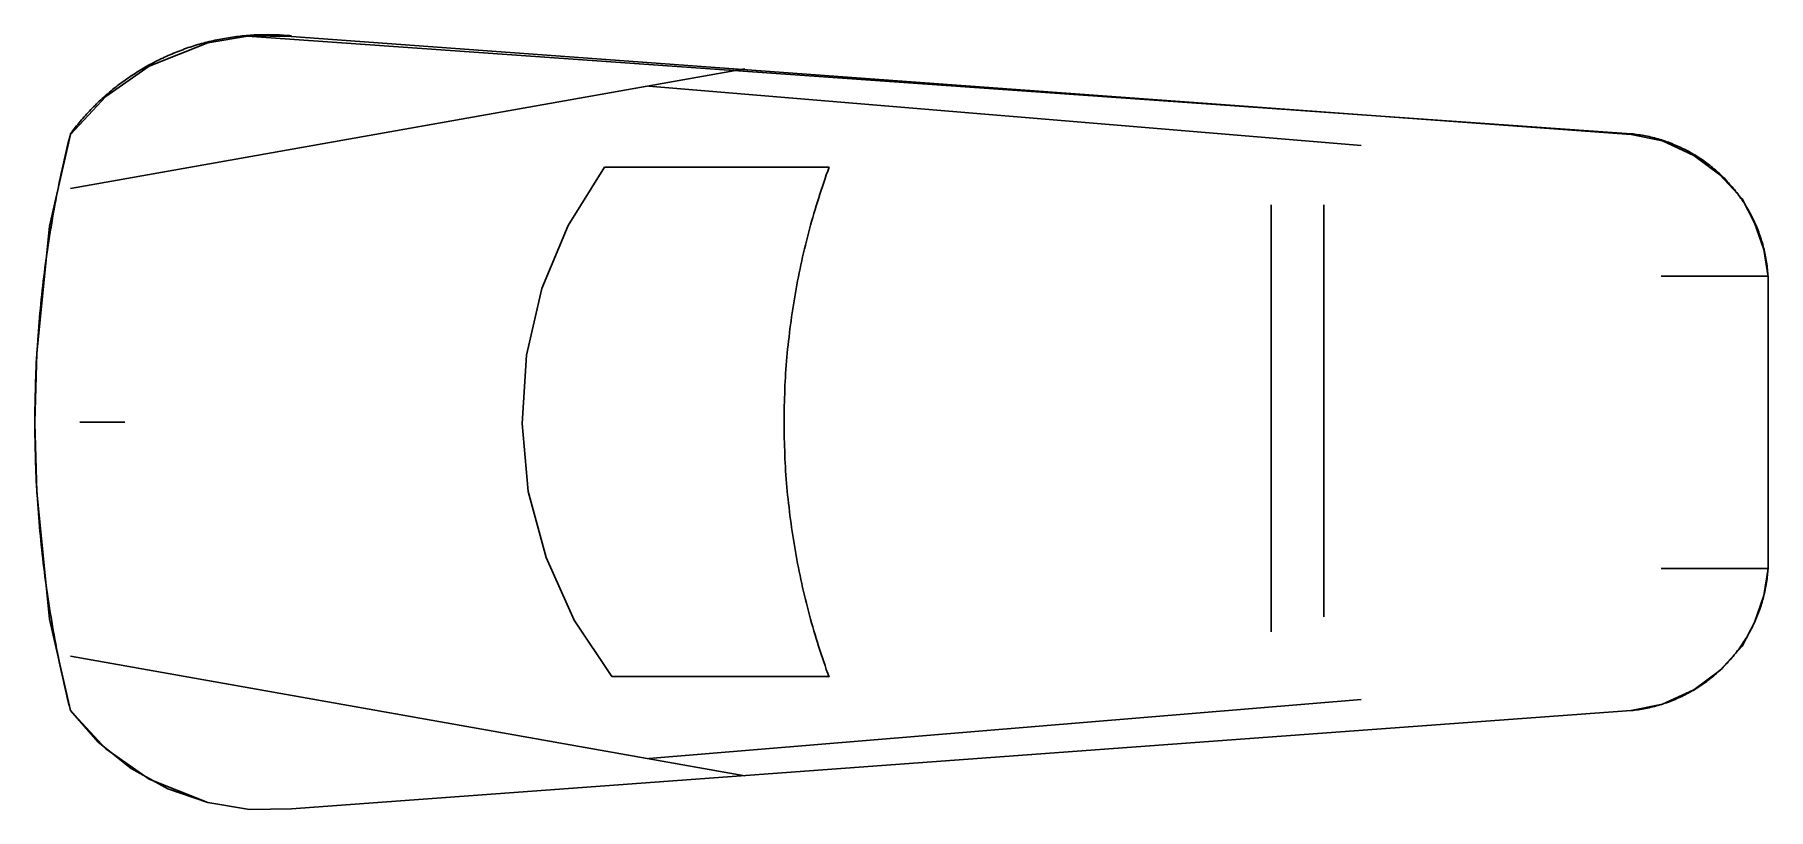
# Model space of a CAD drawing. Extents: x 90 to 269, y 396 to 477.
import ezdxf

# ---------------------------------------------------------------- set-up
doc = ezdxf.new("R2010")
doc.units = 0
doc.layers.get('0').update_dxf_attribs({"linetype": 'CONTINUOUS'})

msp = doc.modelspace()

# ---------------------------------------------------------------- linework, layer by layer
at = {"color": 0}
for p, q in [((101.78, 473.33), (107.83, 475.76)), ((106.6, 475.5), (106.4, 475.44)), ((106.79, 475.56), (106.6, 475.5)), ((106.99, 475.61), (106.79, 475.56)), ((107.19, 475.67), (106.99, 475.61)), ((107.38, 475.72), (107.19, 475.67)), ((107.58, 475.77), (107.38, 475.72)), ((107.78, 475.83), (107.58, 475.77)), ((107.98, 475.87), (107.78, 475.83)), ((107.83, 475.76), (112.14, 476.47)), ((108.18, 475.92), (107.98, 475.87)), ((108.38, 475.97), (108.18, 475.92)), ((108.58, 476.01), (108.38, 475.97)), ((108.78, 476.06), (108.58, 476.01)), ((108.98, 476.1), (108.78, 476.06)), ((109.18, 476.14), (108.98, 476.1)), ((109.38, 476.17), (109.18, 476.14)), ((109.58, 476.21), (109.38, 476.17)), ((109.78, 476.24), (109.58, 476.21)), ((109.98, 476.28), (109.78, 476.24)), ((110.18, 476.31), (109.98, 476.28)), ((110.39, 476.34), (110.18, 476.31)), ((110.59, 476.37), (110.39, 476.34)), ((110.79, 476.39), (110.59, 476.37)), ((110.99, 476.42), (110.79, 476.39)), ((111.2, 476.44), (110.99, 476.42)), ((111.4, 476.46), (111.2, 476.44)), ((111.6, 476.48), (111.4, 476.46)), ((111.43, 476.47), (255.15, 466.34)), ((111.81, 476.5), (111.6, 476.48)), ((112.01, 476.52), (111.81, 476.5)), ((112.22, 476.53), (112.01, 476.52)), ((112.14, 476.47), (116.5, 476.42)), ((112.42, 476.55), (112.22, 476.53)), ((112.62, 476.56), (112.42, 476.55)), ((112.83, 476.57), (112.62, 476.56)), ((113.03, 476.58), (112.83, 476.57)), ((113.24, 476.58), (113.03, 476.58)), ((113.44, 476.59), (113.24, 476.58)), ((113.65, 476.59), (113.44, 476.59)), ((113.85, 476.59), (113.65, 476.59)), ((114.04, 476.59), (113.85, 476.59)), ((114.25, 476.59), (114.04, 476.59)), ((114.45, 476.59), (114.25, 476.59)), ((114.66, 476.58), (114.45, 476.59)), ((114.86, 476.58), (114.66, 476.58)), ((115.06, 476.57), (114.86, 476.58)), ((115.27, 476.56), (115.06, 476.57)), ((115.47, 476.55), (115.27, 476.56)), ((115.68, 476.54), (115.47, 476.55)), ((115.88, 476.52), (115.68, 476.54)), ((116.08, 476.5), (115.88, 476.52)), ((116.29, 476.49), (116.08, 476.5)), ((116.5, 476.47), (116.29, 476.49)), ((116.5, 476.42), (255.15, 466.25)), ((102.25, 473.72), (102.07, 473.62)), ((102.44, 473.81), (102.25, 473.72)), ((102.62, 473.91), (102.44, 473.81)), ((102.8, 474), (102.62, 473.91)), ((102.98, 474.09), (102.8, 474)), ((103.17, 474.17), (102.98, 474.09)), ((103.35, 474.26), (103.17, 474.17)), ((103.54, 474.34), (103.35, 474.26)), ((103.73, 474.43), (103.54, 474.34)), ((103.91, 474.51), (103.73, 474.43)), ((104.1, 474.59), (103.91, 474.51)), ((104.29, 474.67), (104.1, 474.59)), ((104.48, 474.75), (104.29, 474.67)), ((104.67, 474.82), (104.48, 474.75)), ((104.86, 474.9), (104.67, 474.82)), ((105.05, 474.97), (104.86, 474.9)), ((105.24, 475.04), (105.05, 474.97)), ((105.43, 475.11), (105.24, 475.04)), ((105.63, 475.18), (105.43, 475.11)), ((105.82, 475.25), (105.63, 475.18)), ((106.01, 475.31), (105.82, 475.25)), ((106.21, 475.37), (106.01, 475.31)), ((106.4, 475.44), (106.21, 475.37)), ((93.62, 460.67), (163.42, 473.04)), ((97.28, 470.18), (101.78, 473.33)), ((99.29, 471.9), (99.13, 471.78)), ((99.46, 472.02), (99.29, 471.9)), ((99.63, 472.14), (99.46, 472.02)), ((99.8, 472.25), (99.63, 472.14)), ((99.97, 472.37), (99.8, 472.25)), ((100.14, 472.48), (99.97, 472.37)), ((100.31, 472.59), (100.14, 472.48)), ((100.48, 472.7), (100.31, 472.59)), ((100.65, 472.81), (100.48, 472.7)), ((100.83, 472.92), (100.65, 472.81)), ((101, 473.02), (100.83, 472.92)), ((101.18, 473.12), (101, 473.02)), ((101.36, 473.23), (101.18, 473.12)), ((101.53, 473.33), (101.36, 473.23)), ((101.71, 473.43), (101.53, 473.33)), ((101.89, 473.53), (101.71, 473.43)), ((102.07, 473.62), (101.89, 473.53)), ((93.62, 466.25), (97.28, 470.18)), ((97.06, 470.12), (96.91, 469.98)), ((97.21, 470.25), (97.06, 470.12)), ((97.37, 470.39), (97.21, 470.25)), ((97.52, 470.52), (97.37, 470.39)), ((97.68, 470.65), (97.52, 470.52)), ((97.83, 470.78), (97.68, 470.65)), ((97.99, 470.91), (97.83, 470.78)), ((98.15, 471.04), (97.99, 470.91)), ((98.31, 471.17), (98.15, 471.04)), ((98.47, 471.29), (98.31, 471.17)), ((98.63, 471.42), (98.47, 471.29)), ((98.8, 471.54), (98.63, 471.42)), ((98.96, 471.66), (98.8, 471.54)), ((99.13, 471.78), (98.96, 471.66)), ((153.48, 471.26), (227.22, 465.12)), ((95.32, 468.39), (95.18, 468.24)), ((95.46, 468.54), (95.32, 468.39)), ((95.6, 468.69), (95.46, 468.54)), ((95.74, 468.84), (95.6, 468.69)), ((95.88, 468.98), (95.74, 468.84)), ((96.02, 469.13), (95.88, 468.98)), ((96.17, 469.27), (96.02, 469.13)), ((96.31, 469.42), (96.17, 469.27)), ((96.46, 469.56), (96.31, 469.42)), ((96.61, 469.7), (96.46, 469.56)), ((96.76, 469.84), (96.61, 469.7)), ((96.91, 469.98), (96.76, 469.84)), ((93.75, 466.5), (93.63, 466.34)), ((93.87, 466.67), (93.75, 466.5)), ((94, 466.83), (93.87, 466.67)), ((94.12, 466.99), (94, 466.83)), ((94.25, 467.15), (94.12, 466.99)), ((94.38, 467.31), (94.25, 467.15)), ((94.51, 467.47), (94.38, 467.31)), ((94.64, 467.62), (94.51, 467.47)), ((94.77, 467.78), (94.64, 467.62)), ((94.91, 467.93), (94.77, 467.78)), ((95.04, 468.09), (94.91, 467.93)), ((95.18, 468.24), (95.04, 468.09)), ((91.47, 456.78), (93.62, 466.25)), ((93.29, 464.97), (93.18, 464.51)), ((93.4, 465.43), (93.29, 464.97)), ((93.51, 465.89), (93.4, 465.43)), ((93.62, 466.34), (93.51, 465.89)), ((93.63, 466.34), (93.63, 466.34)), ((255.34, 466.32), (255.15, 466.34)), ((255.15, 466.25), (258.39, 465.59)), ((255.52, 466.3), (255.34, 466.32)), ((255.71, 466.27), (255.52, 466.3)), ((255.9, 466.24), (255.71, 466.27)), ((256.09, 466.22), (255.9, 466.24)), ((256.27, 466.18), (256.09, 466.22)), ((256.46, 466.15), (256.27, 466.18)), ((256.64, 466.11), (256.46, 466.15)), ((256.83, 466.08), (256.64, 466.11)), ((257.01, 466.04), (256.83, 466.08)), ((257.2, 465.99), (257.01, 466.04)), ((257.38, 465.95), (257.2, 465.99)), ((257.56, 465.9), (257.38, 465.95)), ((257.75, 465.85), (257.56, 465.9)), ((257.93, 465.8), (257.75, 465.85)), ((258.11, 465.75), (257.93, 465.8)), ((258.29, 465.69), (258.11, 465.75)), ((258.47, 465.64), (258.29, 465.69)), ((258.39, 465.59), (261.62, 464.09)), ((258.65, 465.58), (258.47, 465.64)), ((258.83, 465.51), (258.65, 465.58)), ((259.01, 465.45), (258.83, 465.51)), ((259.18, 465.38), (259.01, 465.45)), ((259.36, 465.31), (259.18, 465.38)), ((259.53, 465.24), (259.36, 465.31)), ((259.71, 465.17), (259.53, 465.24)), ((259.88, 465.1), (259.71, 465.17)), ((260.05, 465.02), (259.88, 465.1)), ((260.23, 464.94), (260.05, 465.02)), ((260.4, 464.86), (260.23, 464.94)), ((260.57, 464.78), (260.4, 464.86)), ((260.73, 464.69), (260.57, 464.78)), ((92.86, 463.13), (92.76, 462.67)), ((92.97, 463.6), (92.86, 463.13)), ((93.07, 464.05), (92.97, 463.6)), ((93.18, 464.51), (93.07, 464.05)), ((260.9, 464.61), (260.73, 464.69)), ((261.07, 464.52), (260.9, 464.61)), ((261.23, 464.43), (261.07, 464.52)), ((261.4, 464.33), (261.23, 464.43)), ((261.56, 464.24), (261.4, 464.33)), ((261.73, 464.14), (261.56, 464.24)), ((261.62, 464.09), (264.34, 462.08)), ((261.89, 464.04), (261.73, 464.14)), ((262.05, 463.94), (261.89, 464.04)), ((262.2, 463.84), (262.05, 463.94)), ((262.36, 463.74), (262.2, 463.84)), ((262.52, 463.63), (262.36, 463.74)), ((262.67, 463.52), (262.52, 463.63)), ((262.83, 463.41), (262.67, 463.52)), ((262.98, 463.3), (262.83, 463.41)), ((263.13, 463.19), (262.98, 463.3)), ((263.28, 463.07), (263.13, 463.19)), ((263.43, 462.95), (263.28, 463.07)), ((263.57, 462.83), (263.43, 462.95)), ((92.47, 461.29), (92.38, 460.83)), ((92.57, 461.75), (92.47, 461.29)), ((92.66, 462.21), (92.57, 461.75)), ((92.76, 462.67), (92.66, 462.21)), ((145.14, 456.83), (148.89, 462.87)), ((148.89, 462.87), (172.14, 462.87)), ((148.89, 462.87), (148.89, 462.87)), ((171.58, 461.29), (171.45, 460.89)), ((171.72, 461.69), (171.58, 461.29)), ((171.85, 462.08), (171.72, 461.69)), ((172, 462.48), (171.85, 462.08)), ((172.14, 462.87), (172, 462.48)), ((263.72, 462.71), (263.57, 462.83)), ((263.86, 462.59), (263.72, 462.71)), ((264.01, 462.47), (263.86, 462.59)), ((264.15, 462.34), (264.01, 462.47)), ((264.29, 462.21), (264.15, 462.34)), ((264.42, 462.08), (264.29, 462.21)), ((264.34, 462.08), (266.64, 459.59)), ((264.56, 461.95), (264.42, 462.08)), ((264.69, 461.82), (264.56, 461.95)), ((264.83, 461.69), (264.69, 461.82)), ((264.96, 461.55), (264.83, 461.69)), ((265.09, 461.41), (264.96, 461.55)), ((265.22, 461.27), (265.09, 461.41)), ((265.34, 461.13), (265.22, 461.27)), ((265.47, 460.99), (265.34, 461.13)), ((92.1, 459.44), (92.02, 458.98)), ((92.19, 459.9), (92.1, 459.44)), ((92.28, 460.37), (92.19, 459.9)), ((92.38, 460.83), (92.28, 460.37)), ((171.06, 459.69), (170.93, 459.29)), ((171.18, 460.09), (171.06, 459.69)), ((171.31, 460.49), (171.18, 460.09)), ((171.45, 460.89), (171.31, 460.49)), ((265.59, 460.85), (265.47, 460.99)), ((265.71, 460.7), (265.59, 460.85)), ((265.83, 460.56), (265.71, 460.7)), ((265.95, 460.41), (265.83, 460.56)), ((266.07, 460.26), (265.95, 460.41)), ((266.18, 460.11), (266.07, 460.26)), ((266.29, 459.96), (266.18, 460.11)), ((266.4, 459.81), (266.29, 459.96)), ((266.51, 459.65), (266.4, 459.81)), ((266.62, 459.5), (266.51, 459.65)), ((266.72, 459.34), (266.62, 459.5)), ((266.64, 459.59), (267.9, 457.11)), ((266.83, 459.18), (266.72, 459.34)), ((91.77, 457.59), (91.69, 457.12)), ((91.85, 458.05), (91.77, 457.59)), ((91.93, 458.52), (91.85, 458.05)), ((92.02, 458.98), (91.93, 458.52)), ((170.45, 457.67), (170.33, 457.27)), ((170.57, 458.08), (170.45, 457.67)), ((170.68, 458.48), (170.57, 458.08)), ((170.81, 458.88), (170.68, 458.48)), ((170.93, 459.29), (170.81, 458.88)), ((217.89, 414.78), (217.89, 458.98)), ((223.33, 416.33), (223.33, 458.98)), ((266.93, 459.02), (266.83, 459.18)), ((267.03, 458.86), (266.93, 459.02)), ((267.13, 458.7), (267.03, 458.86)), ((267.22, 458.54), (267.13, 458.7)), ((267.32, 458.37), (267.22, 458.54)), ((267.41, 458.21), (267.32, 458.37)), ((267.5, 458.04), (267.41, 458.21)), ((267.58, 457.87), (267.5, 458.04)), ((267.67, 457.7), (267.58, 457.87)), ((267.75, 457.54), (267.67, 457.7)), ((267.83, 457.36), (267.75, 457.54)), ((90.15, 443.61), (91.47, 456.78)), ((91.53, 456.19), (91.46, 455.73)), ((91.61, 456.66), (91.53, 456.19)), ((91.69, 457.12), (91.61, 456.66)), ((142.42, 450.31), (145.14, 456.83)), ((170, 456.05), (169.9, 455.64)), ((170.11, 456.46), (170, 456.05)), ((170.22, 456.86), (170.11, 456.46)), ((170.33, 457.27), (170.22, 456.86)), ((267.91, 457.19), (267.83, 457.36)), ((267.9, 457.11), (268.89, 454.34)), ((267.99, 457.02), (267.91, 457.19)), ((268.07, 456.85), (267.99, 457.02)), ((268.14, 456.67), (268.07, 456.85)), ((268.21, 456.5), (268.14, 456.67)), ((268.28, 456.32), (268.21, 456.5)), ((268.35, 456.15), (268.28, 456.32)), ((268.41, 455.97), (268.35, 456.15)), ((268.48, 455.79), (268.41, 455.97)), ((268.54, 455.61), (268.48, 455.79)), ((91.24, 454.33), (91.18, 453.86)), ((91.31, 454.8), (91.24, 454.33)), ((91.38, 455.26), (91.31, 454.8)), ((91.46, 455.73), (91.38, 455.26)), ((169.5, 454.01), (169.4, 453.6)), ((169.59, 454.42), (169.5, 454.01)), ((169.69, 454.82), (169.59, 454.42)), ((169.79, 455.23), (169.69, 454.82)), ((169.9, 455.64), (169.79, 455.23)), ((268.59, 455.43), (268.54, 455.61)), ((268.65, 455.25), (268.59, 455.43)), ((268.71, 455.07), (268.65, 455.25)), ((268.76, 454.89), (268.71, 455.07)), ((268.81, 454.71), (268.76, 454.89)), ((268.85, 454.52), (268.81, 454.71)), ((268.9, 454.34), (268.85, 454.52)), ((268.89, 454.34), (269.31, 451.53)), ((268.94, 454.16), (268.9, 454.34)), ((268.98, 453.97), (268.94, 454.16)), ((269.02, 453.79), (268.98, 453.97)), ((90.98, 452.46), (90.92, 451.99)), ((91.05, 452.93), (90.98, 452.46)), ((91.11, 453.4), (91.05, 452.93)), ((91.18, 453.86), (91.11, 453.4)), ((169.13, 452.36), (169.05, 451.95)), ((169.22, 452.77), (169.13, 452.36)), ((169.31, 453.19), (169.22, 452.77)), ((169.4, 453.6), (169.31, 453.19)), ((269.06, 453.6), (269.02, 453.79)), ((269.09, 453.42), (269.06, 453.6)), ((269.13, 453.23), (269.09, 453.42)), ((269.16, 453.04), (269.13, 453.23)), ((269.18, 452.86), (269.16, 453.04)), ((269.21, 452.67), (269.18, 452.86)), ((269.23, 452.48), (269.21, 452.67)), ((269.25, 452.29), (269.23, 452.48)), ((269.27, 452.11), (269.25, 452.29)), ((90.75, 450.59), (90.7, 450.12)), ((90.81, 451.06), (90.75, 450.59)), ((90.87, 451.53), (90.81, 451.06)), ((90.92, 451.99), (90.87, 451.53)), ((168.8, 450.71), (168.73, 450.3)), ((168.88, 451.12), (168.8, 450.71)), ((168.96, 451.54), (168.88, 451.12)), ((169.05, 451.95), (168.96, 451.54)), ((258.25, 451.58), (269.31, 451.58)), ((269.29, 451.92), (269.27, 452.11)), ((269.3, 451.73), (269.29, 451.92)), ((269.31, 451.54), (269.3, 451.73)), ((269.31, 451.58), (269.31, 421.34)), ((269.32, 451.35), (269.31, 451.54)), ((269.33, 451.16), (269.32, 451.35)), ((269.34, 450.98), (269.33, 451.16)), ((269.33, 450.22), (269.34, 450.41)), ((269.34, 450.79), (269.34, 450.98)), ((269.34, 450.6), (269.34, 450.79)), ((269.34, 450.41), (269.34, 450.6)), ((90.55, 448.72), (90.51, 448.25)), ((90.6, 449.19), (90.55, 448.72)), ((90.65, 449.65), (90.6, 449.19)), ((90.7, 450.12), (90.65, 449.65)), ((140.83, 443.42), (142.42, 450.31)), ((168.44, 448.64), (168.38, 448.22)), ((168.51, 449.05), (168.44, 448.64)), ((168.58, 449.47), (168.51, 449.05)), ((168.65, 449.88), (168.58, 449.47)), ((168.73, 450.3), (168.65, 449.88)), ((269.31, 449.65), (269.32, 449.84)), ((269.32, 449.84), (269.33, 450.03)), ((269.33, 450.03), (269.33, 450.22)), ((90.38, 446.84), (90.34, 446.37)), ((90.42, 447.31), (90.38, 446.84)), ((90.46, 447.78), (90.42, 447.31)), ((90.51, 448.25), (90.46, 447.78)), ((168.2, 446.97), (168.14, 446.56)), ((168.25, 447.39), (168.2, 446.97)), ((168.32, 447.81), (168.25, 447.39)), ((168.38, 448.22), (168.32, 447.81)), ((90.27, 445.43), (90.23, 444.96)), ((90.3, 445.9), (90.27, 445.43)), ((90.34, 446.37), (90.3, 445.9)), ((167.99, 445.3), (167.94, 444.88)), ((168.03, 445.72), (167.99, 445.3)), ((168.09, 446.14), (168.03, 445.72)), ((168.14, 446.56), (168.09, 446.14)), ((89.92, 436.48), (90.15, 443.61)), ((90.15, 443.55), (90.12, 443.08)), ((90.17, 444.02), (90.15, 443.55)), ((90.2, 444.49), (90.17, 444.02)), ((90.23, 444.96), (90.2, 444.49)), ((140.36, 436.34), (140.83, 443.42)), ((167.77, 443.21), (167.74, 442.79)), ((167.81, 443.63), (167.77, 443.21)), ((167.85, 444.05), (167.81, 443.63)), ((167.89, 444.47), (167.85, 444.05)), ((167.94, 444.88), (167.89, 444.47)), ((90.05, 441.66), (90.03, 441.19)), ((90.07, 442.14), (90.05, 441.66)), ((90.09, 442.61), (90.07, 442.14)), ((90.12, 443.08), (90.09, 442.61)), ((167.64, 441.53), (167.62, 441.11)), ((167.67, 441.95), (167.64, 441.53)), ((167.7, 442.37), (167.67, 441.95)), ((167.74, 442.79), (167.7, 442.37)), ((89.99, 439.78), (89.97, 439.31)), ((90, 440.25), (89.99, 439.78)), ((90.02, 440.72), (90, 440.25)), ((90.03, 441.19), (90.02, 440.72)), ((167.55, 439.85), (167.54, 439.43)), ((167.57, 440.27), (167.55, 439.85)), ((167.59, 440.69), (167.57, 440.27)), ((167.62, 441.11), (167.59, 440.69)), ((89.96, 438.37), (89.95, 437.9)), ((89.95, 437.9), (89.95, 437.43)), ((89.97, 439.31), (89.96, 438.84)), ((89.96, 438.84), (89.96, 438.37)), ((167.5, 438.17), (167.49, 437.74)), ((167.51, 438.59), (167.5, 438.17)), ((167.52, 439.01), (167.51, 438.59)), ((167.54, 439.43), (167.52, 439.01)), ((89.92, 436.39), (89.92, 436.48)), ((90.15, 429.26), (89.92, 436.39)), ((89.95, 437.43), (89.94, 436.95)), ((89.94, 436.95), (89.94, 436.48)), ((89.94, 436.48), (89.94, 436.01)), ((89.94, 436.01), (89.95, 435.54)), ((94.61, 436.48), (99.25, 436.48)), ((141.01, 429.31), (140.36, 436.34)), ((167.49, 437.74), (167.48, 437.32)), ((167.48, 437.32), (167.48, 436.9)), ((167.48, 436.9), (167.48, 436.48)), ((167.48, 436.48), (167.48, 436.06)), ((167.48, 436.06), (167.48, 435.64)), ((269.31, 436.43), (269.31, 421.34)), ((89.95, 435.54), (89.95, 435.07)), ((89.95, 435.07), (89.96, 434.6)), ((89.96, 434.6), (89.96, 434.13)), ((167.48, 435.64), (167.49, 435.22)), ((167.49, 435.22), (167.5, 434.8)), ((167.5, 434.8), (167.51, 434.38)), ((167.51, 434.38), (167.52, 433.96)), ((89.96, 434.13), (89.97, 433.65)), ((89.97, 433.65), (89.99, 433.18)), ((89.99, 433.18), (90, 432.71)), ((90, 432.71), (90.02, 432.24)), ((167.52, 433.96), (167.54, 433.54)), ((167.54, 433.54), (167.55, 433.12)), ((167.55, 433.12), (167.57, 432.69)), ((167.57, 432.69), (167.59, 432.28)), ((90.02, 432.24), (90.03, 431.77)), ((90.03, 431.77), (90.05, 431.3)), ((90.05, 431.3), (90.07, 430.83)), ((90.07, 430.83), (90.09, 430.36)), ((167.59, 432.28), (167.62, 431.86)), ((167.62, 431.86), (167.64, 431.43)), ((167.64, 431.43), (167.67, 431.01)), ((167.67, 431.01), (167.7, 430.59)), ((90.09, 430.36), (90.12, 429.89)), ((90.12, 429.89), (90.15, 429.42)), ((90.15, 429.42), (90.17, 428.95)), ((91.47, 416.09), (90.15, 429.26)), ((90.17, 428.95), (90.2, 428.47)), ((142.84, 422.47), (141.01, 429.31)), ((167.7, 430.59), (167.74, 430.18)), ((167.74, 430.18), (167.77, 429.76)), ((167.77, 429.76), (167.81, 429.34)), ((167.81, 429.34), (167.85, 428.92)), ((167.85, 428.92), (167.89, 428.5)), ((90.2, 428.47), (90.23, 428)), ((90.23, 428), (90.27, 427.54)), ((90.27, 427.54), (90.3, 427.07)), ((90.3, 427.07), (90.34, 426.6)), ((167.89, 428.5), (167.94, 428.08)), ((167.94, 428.08), (167.99, 427.66)), ((167.99, 427.66), (168.03, 427.24)), ((168.03, 427.24), (168.09, 426.83)), ((90.34, 426.6), (90.38, 426.13)), ((90.38, 426.13), (90.42, 425.66)), ((90.42, 425.66), (90.46, 425.19)), ((168.09, 426.83), (168.14, 426.41)), ((168.14, 426.41), (168.2, 425.99)), ((168.2, 425.99), (168.25, 425.57)), ((168.25, 425.57), (168.32, 425.16)), ((90.46, 425.19), (90.51, 424.72)), ((90.51, 424.72), (90.55, 424.25)), ((90.55, 424.25), (90.6, 423.78)), ((90.6, 423.78), (90.65, 423.31)), ((168.32, 425.16), (168.38, 424.74)), ((168.38, 424.74), (168.44, 424.33)), ((168.44, 424.33), (168.51, 423.91)), ((168.51, 423.91), (168.58, 423.5)), ((168.58, 423.5), (168.65, 423.08)), ((90.65, 423.31), (90.7, 422.84)), ((90.7, 422.84), (90.75, 422.37)), ((90.75, 422.37), (90.81, 421.91)), ((90.81, 421.91), (90.87, 421.44)), ((145.75, 416), (142.84, 422.47)), ((168.65, 423.08), (168.73, 422.67)), ((168.73, 422.67), (168.8, 422.25)), ((168.8, 422.25), (168.88, 421.84)), ((168.88, 421.84), (168.96, 421.43)), ((269.33, 423.08), (269.32, 423.26)), ((269.33, 422.89), (269.33, 423.08)), ((269.34, 422.7), (269.33, 422.89)), ((269.33, 421.76), (269.34, 421.94)), ((269.33, 421.57), (269.33, 421.76)), ((269.34, 422.51), (269.34, 422.7)), ((269.34, 422.32), (269.34, 422.51)), ((269.34, 422.13), (269.34, 422.32)), ((269.34, 421.94), (269.34, 422.13)), ((90.87, 421.44), (90.92, 420.97)), ((90.92, 420.97), (90.98, 420.5)), ((90.98, 420.5), (91.05, 420.04)), ((91.05, 420.04), (91.11, 419.57)), ((168.96, 421.43), (169.05, 421.01)), ((169.05, 421.01), (169.13, 420.6)), ((169.13, 420.6), (169.22, 420.19)), ((169.22, 420.19), (169.31, 419.78)), ((269.31, 421.34), (258.25, 421.34)), ((269.31, 421.34), (268.89, 418.53)), ((269.12, 419.69), (269.15, 419.88)), ((269.15, 419.88), (269.18, 420.07)), ((269.18, 420.07), (269.21, 420.25)), ((269.21, 420.25), (269.23, 420.44)), ((269.23, 420.44), (269.25, 420.63)), ((269.25, 420.63), (269.27, 420.81)), ((269.27, 420.81), (269.29, 421)), ((269.29, 421), (269.3, 421.19)), ((269.3, 421.19), (269.31, 421.38)), ((269.31, 421.38), (269.33, 421.57)), ((91.11, 419.57), (91.18, 419.1)), ((91.18, 419.1), (91.24, 418.64)), ((91.24, 418.64), (91.31, 418.17)), ((91.31, 418.17), (91.38, 417.7)), ((169.31, 419.78), (169.4, 419.37)), ((169.4, 419.37), (169.5, 418.96)), ((169.5, 418.96), (169.59, 418.55)), ((169.59, 418.55), (169.69, 418.14)), ((169.69, 418.14), (169.79, 417.73)), ((268.89, 418.53), (267.9, 415.76)), ((268.75, 418.04), (268.8, 418.22)), ((268.8, 418.22), (268.85, 418.4)), ((268.85, 418.4), (268.89, 418.59)), ((268.89, 418.59), (268.94, 418.77)), ((268.94, 418.77), (268.98, 418.95)), ((268.98, 418.95), (269.02, 419.14)), ((269.02, 419.14), (269.06, 419.32)), ((269.06, 419.32), (269.09, 419.51)), ((269.09, 419.51), (269.12, 419.69)), ((91.38, 417.7), (91.46, 417.24)), ((91.46, 417.24), (91.53, 416.77)), ((91.53, 416.77), (91.61, 416.31)), ((91.61, 416.31), (91.69, 415.84)), ((169.79, 417.73), (169.9, 417.32)), ((169.9, 417.32), (170, 416.92)), ((170, 416.92), (170.11, 416.51)), ((170.11, 416.51), (170.22, 416.1)), ((268.13, 416.26), (268.2, 416.43)), ((268.2, 416.43), (268.27, 416.61)), ((268.27, 416.61), (268.34, 416.78)), ((268.34, 416.78), (268.4, 416.96)), ((268.4, 416.96), (268.47, 417.14)), ((268.47, 417.14), (268.53, 417.32)), ((268.53, 417.32), (268.59, 417.5)), ((268.59, 417.5), (268.64, 417.68)), ((268.64, 417.68), (268.7, 417.86)), ((268.7, 417.86), (268.75, 418.04)), ((93.62, 406.62), (91.47, 416.09)), ((91.69, 415.84), (91.77, 415.38)), ((91.77, 415.38), (91.85, 414.91)), ((91.85, 414.91), (91.93, 414.45)), ((149.64, 410.14), (145.75, 416)), ((170.22, 416.1), (170.33, 415.7)), ((170.33, 415.7), (170.45, 415.29)), ((170.45, 415.29), (170.57, 414.89)), ((170.57, 414.89), (170.68, 414.48)), ((170.68, 414.48), (170.81, 414.08)), ((267.9, 415.76), (266.64, 413.28)), ((267.21, 414.4), (267.3, 414.56)), ((267.3, 414.56), (267.4, 414.73)), ((267.4, 414.73), (267.49, 414.9)), ((267.49, 414.9), (267.57, 415.06)), ((267.57, 415.06), (267.66, 415.23)), ((267.66, 415.23), (267.74, 415.4)), ((267.74, 415.4), (267.82, 415.57)), ((267.82, 415.57), (267.9, 415.74)), ((267.9, 415.74), (267.98, 415.91)), ((267.98, 415.91), (268.06, 416.08)), ((268.06, 416.08), (268.13, 416.26)), ((91.93, 414.45), (92.02, 413.99)), ((92.02, 413.99), (92.1, 413.52)), ((92.1, 413.52), (92.19, 413.06)), ((92.19, 413.06), (92.28, 412.6)), ((170.81, 414.08), (170.93, 413.68)), ((170.93, 413.68), (171.05, 413.28)), ((171.05, 413.28), (171.18, 412.87)), ((171.18, 412.87), (171.31, 412.47)), ((266.64, 413.28), (264.34, 410.79)), ((265.94, 412.53), (266.05, 412.68)), ((266.05, 412.68), (266.17, 412.83)), ((266.17, 412.83), (266.28, 412.98)), ((266.28, 412.98), (266.39, 413.13)), ((266.39, 413.13), (266.5, 413.29)), ((266.5, 413.29), (266.61, 413.44)), ((266.61, 413.44), (266.71, 413.6)), ((266.71, 413.6), (266.82, 413.76)), ((266.82, 413.76), (266.92, 413.92)), ((266.92, 413.92), (267.02, 414.08)), ((267.02, 414.08), (267.11, 414.24)), ((267.11, 414.24), (267.21, 414.4)), ((92.28, 412.6), (92.38, 412.13)), ((92.38, 412.13), (92.47, 411.67)), ((92.47, 411.67), (92.57, 411.21)), ((92.57, 411.21), (92.66, 410.75)), ((93.62, 412.25), (163.42, 399.87)), ((171.31, 412.47), (171.44, 412.07)), ((171.44, 412.07), (171.58, 411.68)), ((171.58, 411.68), (171.72, 411.28)), ((171.72, 411.28), (171.85, 410.88)), ((264.41, 410.86), (264.55, 410.99)), ((264.55, 410.99), (264.68, 411.13)), ((264.68, 411.13), (264.82, 411.26)), ((264.82, 411.26), (264.95, 411.4)), ((264.95, 411.4), (265.08, 411.53)), ((265.08, 411.53), (265.2, 411.67)), ((265.2, 411.67), (265.33, 411.81)), ((265.33, 411.81), (265.46, 411.95)), ((265.46, 411.95), (265.58, 412.09)), ((265.58, 412.09), (265.7, 412.24)), ((265.7, 412.24), (265.82, 412.38)), ((265.82, 412.38), (265.94, 412.53)), ((92.66, 410.75), (92.76, 410.29)), ((92.76, 410.29), (92.86, 409.83)), ((92.86, 409.83), (92.97, 409.37)), ((92.97, 409.37), (93.07, 408.91)), ((149.64, 410.14), (172.14, 410.14)), ((171.85, 410.88), (172, 410.48)), ((172, 410.48), (172.14, 410.09)), ((172.14, 410.09), (172.14, 410.09)), ((264.34, 410.79), (261.62, 408.78)), ((262.04, 409.01), (262.19, 409.11)), ((262.19, 409.11), (262.35, 409.22)), ((262.35, 409.22), (262.51, 409.32)), ((262.51, 409.32), (262.66, 409.43)), ((262.66, 409.43), (262.82, 409.54)), ((262.82, 409.54), (262.97, 409.65)), ((262.97, 409.65), (263.12, 409.77)), ((263.12, 409.77), (263.27, 409.88)), ((263.27, 409.88), (263.42, 410)), ((263.42, 410), (263.56, 410.12)), ((263.56, 410.12), (263.71, 410.24)), ((263.71, 410.24), (263.85, 410.36)), ((263.85, 410.36), (263.99, 410.48)), ((263.99, 410.48), (264.13, 410.61)), ((264.13, 410.61), (264.27, 410.73)), ((264.27, 410.73), (264.41, 410.86)), ((93.07, 408.91), (93.18, 408.45)), ((93.18, 408.45), (93.29, 407.99)), ((93.29, 407.99), (93.4, 407.54)), ((93.4, 407.54), (93.51, 407.08)), ((153.48, 401.65), (227.22, 407.79)), ((258.28, 407.27), (258.46, 407.32)), ((261.62, 408.78), (258.39, 407.28)), ((258.46, 407.32), (258.64, 407.38)), ((258.64, 407.38), (258.82, 407.44)), ((258.82, 407.44), (259, 407.51)), ((259, 407.51), (259.18, 407.57)), ((259.18, 407.57), (259.35, 407.64)), ((259.35, 407.64), (259.53, 407.71)), ((259.53, 407.71), (259.7, 407.79)), ((259.7, 407.79), (259.87, 407.86)), ((259.87, 407.86), (260.05, 407.94)), ((260.05, 407.94), (260.22, 408.01)), ((260.22, 408.01), (260.39, 408.1)), ((260.39, 408.1), (260.56, 408.18)), ((260.56, 408.18), (260.73, 408.26)), ((260.73, 408.26), (260.89, 408.35)), ((260.89, 408.35), (261.06, 408.44)), ((261.06, 408.44), (261.23, 408.53)), ((261.23, 408.53), (261.39, 408.62)), ((261.39, 408.62), (261.55, 408.72)), ((261.55, 408.72), (261.72, 408.81)), ((261.72, 408.81), (261.88, 408.91)), ((261.88, 408.91), (262.04, 409.01)), ((93.51, 407.08), (93.62, 406.62)), ((93.62, 406.62), (93.62, 406.62)), ((96.48, 403.34), (93.62, 406.62)), ((93.62, 406.62), (93.62, 406.62)), ((97.28, 402.68), (93.62, 406.62)), ((255.15, 406.62), (116.5, 396.45)), ((116.5, 396.45), (255.15, 406.62)), ((258.39, 407.28), (255.15, 406.62)), ((255.15, 406.62), (255.34, 406.64)), ((255.34, 406.64), (255.52, 406.66)), ((255.52, 406.66), (255.71, 406.69)), ((255.71, 406.69), (255.9, 406.72)), ((255.9, 406.72), (256.08, 406.74)), ((256.08, 406.74), (256.27, 406.78)), ((256.27, 406.78), (256.46, 406.81)), ((256.46, 406.81), (256.64, 406.85)), ((256.64, 406.85), (256.83, 406.88)), ((256.83, 406.88), (257.01, 406.92)), ((257.01, 406.92), (257.19, 406.97)), ((257.19, 406.97), (257.38, 407.01)), ((257.38, 407.01), (257.56, 407.06)), ((257.56, 407.06), (257.74, 407.11)), ((257.74, 407.11), (257.92, 407.16)), ((257.92, 407.16), (258.1, 407.21)), ((258.1, 407.21), (258.28, 407.27)), ((99.9, 400.62), (96.48, 403.34)), ((101.78, 399.54), (97.28, 402.68)), ((103.7, 398.51), (99.9, 400.62)), ((107.83, 397.11), (101.78, 399.54)), ((107.83, 397.11), (103.7, 398.51)), ((112.14, 396.4), (107.83, 397.11)), ((112.14, 396.4), (107.83, 397.11)), ((116.5, 396.45), (112.14, 396.4)), ((116.5, 396.45), (112.14, 396.4))]:
    msp.add_line(p, q, dxfattribs=at)

doc.saveas('drawing.dxf')
